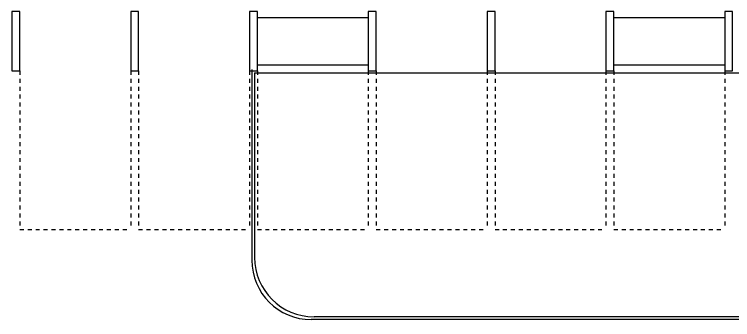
# Model space of a CAD drawing. Extents: x -31 to 207, y 425 to 518.
# Drawn here: x 99.25 to 117.39, y 459.05 to 466.76 of the extents above; entities that cross this region are included whole.
import ezdxf

# ---------------------------------------------------------------- set-up
doc = ezdxf.new("R2010")
doc.units = 0
doc.header["$LTSCALE"] = 0.01
doc.header["$MEASUREMENT"] = 0
doc.linetypes.add('HIDDEN2', pattern=[0.1875, 0.125, -0.0625])
doc.layers.get('0').update_dxf_attribs({"linetype": 'CONTINUOUS'})
for name, color, linetype in [('ESTR', 3, 'CONTINUOUS'), ('PISO', 1, 'CONTINUOUS'), ('PROJ', 1, 'HIDDEN2')]:
    doc.layers.add(name, color=color, linetype=linetype)

# ---------------------------------------------------------------- blocks, each defined once
blk = doc.blocks.new('PILAR-SLS')
blk.add_lwpolyline([(0.003, -44.497), (0.203, -44.497), (0.203, -42.997), (0.003, -42.997)], close=True)

msp = doc.modelspace()

# ---------------------------------------------------------------- linework, layer by layer
at = {"layer": 'PISO'}
for p, q in [((105.39, 466.681), (108.19, 466.681)), ((114.39, 466.681), (117.19, 466.681)), ((105.39, 465.481), (108.19, 465.481)), ((114.39, 465.481), (117.19, 465.481)), ((105.249, 465.366), (105.249, 460.553)), ((105.319, 465.281), (120.249, 465.281)), ((105.319, 465.281), (105.319, 460.623)), ((108.39, 465.331), (108.39, 465.281)), ((114.19, 465.331), (114.19, 465.281)), ((118.749, 459.123), (106.819, 459.123)), ((118.819, 459.053), (106.749, 459.053))]:
    msp.add_line(p, q, dxfattribs=at)
for centre in [(106.749, 460.553), (106.819, 460.623)]:
    msp.add_ellipse(centre, major_axis=(-1.061, 1.061), ratio=1, start_param=0.785398, end_param=2.356194, dxfattribs=at)
at = {"layer": 'PROJ'}
for p, q in [((99.39, 465.331), (99.39, 461.331)), ((102.19, 465.331), (102.19, 461.331)), ((102.39, 465.331), (102.39, 461.331)), ((105.19, 465.331), (105.19, 461.331)), ((105.39, 465.331), (105.39, 461.331)), ((108.19, 465.331), (108.19, 461.331)), ((108.39, 465.331), (108.39, 461.331)), ((111.19, 465.331), (111.19, 461.331)), ((111.39, 465.331), (111.39, 461.331)), ((114.19, 465.331), (114.19, 461.331)), ((114.39, 465.331), (114.39, 461.331)), ((117.19, 465.331), (117.19, 461.331)), ((99.39, 461.331), (102.19, 461.331)), ((102.39, 461.331), (105.19, 461.331)), ((105.39, 461.331), (108.19, 461.331)), ((108.39, 461.331), (111.19, 461.331)), ((111.39, 461.331), (114.19, 461.331)), ((114.39, 461.331), (117.19, 461.331))]:
    msp.add_line(p, q, dxfattribs=at)

# ---------------------------------------------------------------- block references
at = {"layer": 'ESTR'}
for p in [(99.187, 509.828), (102.187, 509.828), (105.187, 509.828), (108.187, 509.828), (111.187, 509.828), (114.187, 509.828), (117.187, 509.828)]:
    msp.add_blockref('PILAR-SLS', p, dxfattribs=at)

doc.saveas('drawing.dxf')
